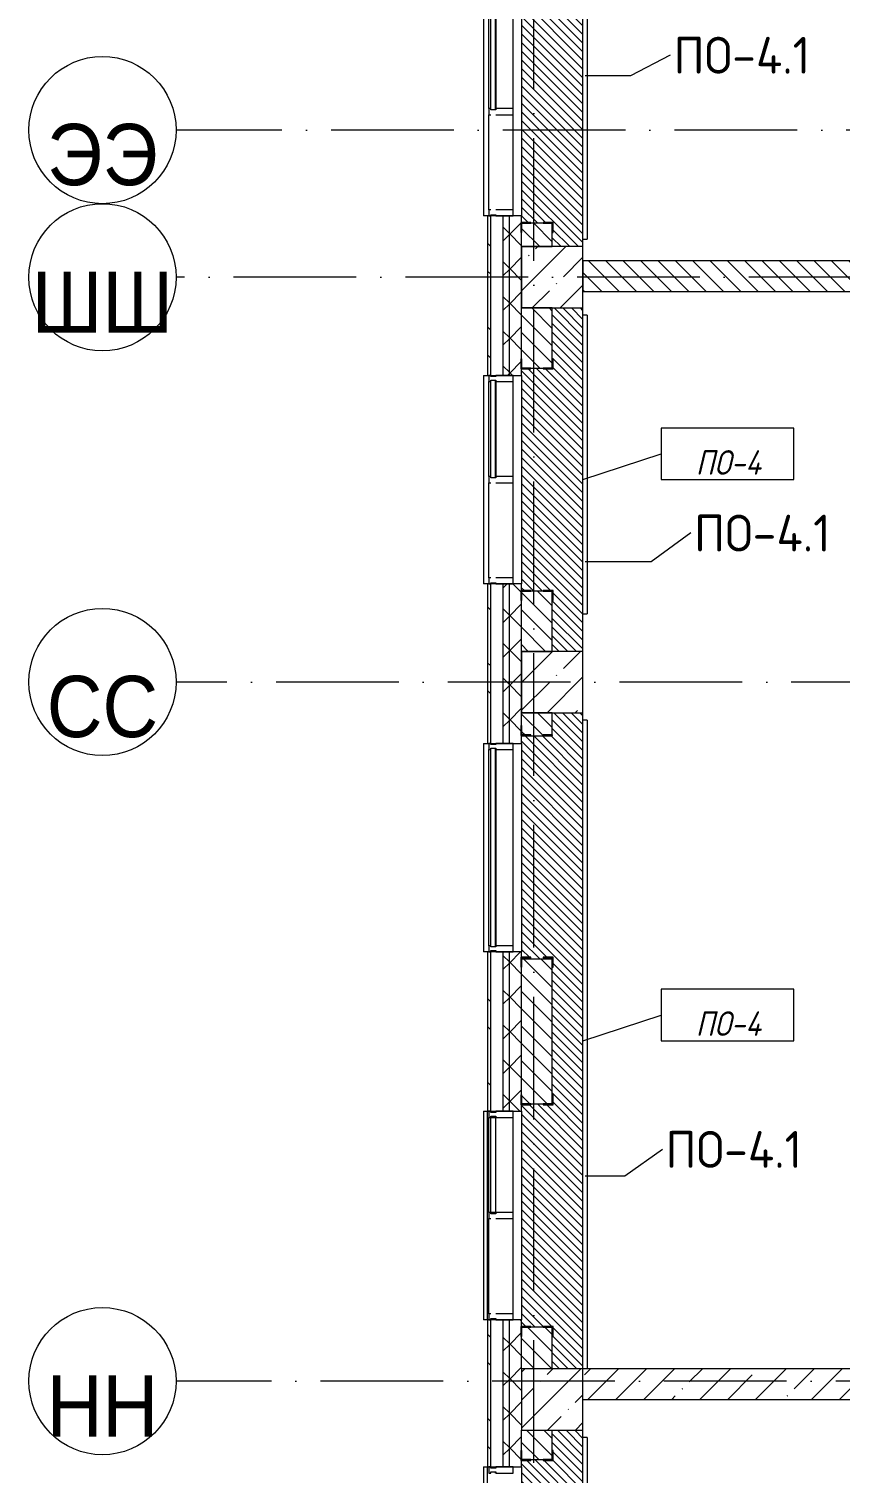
# Model space of a CAD drawing. Header units: millimetres. Extents: x -6467 to 106027, y -7090 to 195095.
# Drawn here: x -6358 to 256, y 169445 to 181220 of the extents above; entities that cross this region are included whole.
import ezdxf

# ---------------------------------------------------------------- set-up
doc = ezdxf.new("R2010")
doc.units = ezdxf.units.MM
doc.linetypes.add('50_200_ШТРИХ_1Т_ш5_п1_п1_', pattern=[1400, 1000, -200, 0, -200])
for name, color, linetype, lineweight in [('A-FLOR', 7, 'Continuous', 9), ('A-FLOR-IDEN', 7, 'Continuous', 9), ('A-GLAZ', 7, 'Continuous', 5), ('A-GLAZ-CWMG', 7, 'Continuous', 9), ('A-GLAZ-CWMG-1', 7, 'Continuous', 20), ('A-WALL', 7, 'Continuous', 5), ('A-WALL-FNSH-1', 7, 'Continuous', 5), ('A-WALL-IDEN', 7, 'Continuous', 9), ('I-WALL', 7, 'Continuous', 5), ('S-COLS', 7, 'Continuous', 9), ('S-COLS-1', 7, 'Continuous', 5)]:
    doc.layers.add(name, color=color, linetype=linetype, lineweight=lineweight)
for name, color, linetype, lineweight, true_color in [('A-FLOR-PATT-1', 7, 'Continuous', 5, 0xd61c12), ('A-GENM-1', 7, 'Continuous', 9, 0xaaaaaa), ('A-GENM-2', 7, 'Continuous', 20, 0xaaaaaa), ('A-WALL-2', 7, 'Continuous', 5, 0xaaaaaa), ('Оси-1', 7, 'Continuous', 20, 0xaaaaaa), ('Оси-2', 7, 'Continuous', 9, 0xaaaaaa), ('Оси-3', 7, '50_200_ШТРИХ_1Т_ш5_п1_п1_', 9, 0xaaaaaa)]:
    doc.layers.add(name, color=color, linetype=linetype, lineweight=lineweight, true_color=true_color)
doc.styles.add('Arial', font='arial.ttf', dxfattribs={"width": 0.9, "height": 500})
doc.styles.add('GOST Common', font='', dxfattribs={"height": 300})
doc.styles.add('GOST Common_I', font='', dxfattribs={"width": 0.9, "height": 200})
doc.styles.get('GOST Common').set_extended_font_data('GOST Common')
doc.styles.get('GOST Common_I').set_extended_font_data('GOST Common', italic=True)
pattern_1 = [(45, (109.45, 102614.03), (-228.0985, 228.0985), []), (45, (337.55, 102614.03), (-228.0985, 228.0985), [403.225, -80.645, 6.706, -73.939])]
pattern_2 = [(135, (109.45, 102614.03), (-70.71068, -70.71068), [])]
pattern_3 = [(45, (109.45, 102614.03), (-141.42136, 141.42136), []), (135, (109.45, 102614.03), (-141.42136, -141.42136), [])]

# ---------------------------------------------------------------- blocks, each defined once
blk = doc.blocks.new('BSC_Колонна _Прямоугольная - 500х500-V16-АИ_План этажа Радиаторы_3')
at = {"layer": 'S-COLS-1'}
h = blk.add_hatch(dxfattribs=at)
h.set_pattern_fill('FP_42', color=256, style=0, pattern_type=2)
h.set_pattern_definition([(45, (2200, -67430.7), (-228.0985, 228.0985), []), (45, (2428.1, -67430.7), (-228.0985, 228.0985), [403.225, -80.645, 6.706, -73.939])])
h.paths.add_polyline_path([(-250, -250), (250, -250), (250, 250), (-250, 250), (-250, -189)])
for p, q in [((250, 250), (-250, 250)), ((-250, 250), (-250, -250)), ((250, -250), (250, 250)), ((-250, -250), (250, -250))]:
    blk.add_line(p, q, dxfattribs=at)
blk = doc.blocks.new('Прямоугольный импост - Импост структурный с накладкой - 180мм-22437111-АИ_План этажа Радиаторы_3')
at = {"layer": 'A-GLAZ-CWMG-1'}
for p, q in [((-50, 0), (-50, 17)), ((-50, 17), (0, 17)), ((0, 0), (-10, 0)), ((-10, 0), (-10, -40)), ((0, 17), (0, 0)), ((-50, -180), (-50, -40)), ((-10, -40), (0, -40)), ((0, -40), (0, -180)), ((0, -180), (-50, -180))]:
    blk.add_line(p, q, dxfattribs=at)
blk = doc.blocks.new('Прямоугольный импост - Импост структурный с накладкой - 180мм-22071093-АИ_План этажа Радиаторы_3')
at = {"layer": 'A-GLAZ-CWMG'}
for p, q in [((49825, 55111), (49050, 55111)), ((49825, 54931), (49050, 54931)), ((49825, 54914), (49050, 54914))]:
    blk.add_line(p, q, dxfattribs=at)
blk = doc.blocks.new('Прямоугольный импост - Импост структурный с накладкой - 180мм-22437098-АИ_План этажа Радиаторы_3')
at = {"layer": 'A-GLAZ-CWMG-1'}
for p, q in [((-50, 0), (-50, 17)), ((-50, 17), (0, 17)), ((-40, 0), (-50, 0)), ((-40, -40), (-40, 0)), ((0, 0), (-10, 0)), ((-10, 0), (-10, -40)), ((0, 17), (0, 0)), ((-50, -180), (-50, -40)), ((-50, -40), (-40, -40)), ((-10, -40), (0, -40)), ((0, -40), (0, -180)), ((0, -180), (-50, -180))]:
    blk.add_line(p, q, dxfattribs=at)
blk = doc.blocks.new('Прямоугольный импост - Импост структурный с накладкой - 180мм-22437099-АИ_План этажа Радиаторы_3')
at = {"layer": 'A-GLAZ-CWMG-1'}
for p, q in [((0, 17), (-50, 17)), ((-50, 17), (-50, 0)), ((-50, 0), (-40, 0)), ((-40, 0), (-40, -40)), ((-10, -40), (-10, 0)), ((-10, 0), (0, 0)), ((0, 0), (0, 17)), ((-40, -40), (-50, -40)), ((-50, -40), (-50, -180)), ((0, -40), (-10, -40)), ((0, -180), (0, -40)), ((-50, -180), (0, -180))]:
    blk.add_line(p, q, dxfattribs=at)
blk = doc.blocks.new('Прямоугольный импост - Импост структурный с накладкой - 180мм-22437089-АИ_План этажа Радиаторы_3')
at = {"layer": 'A-GLAZ-CWMG'}
for p, q in [((53650, 55111), (52050, 55111)), ((53650, 54931), (52050, 54931)), ((53650, 54914), (52050, 54914))]:
    blk.add_line(p, q, dxfattribs=at)
blk = doc.blocks.new('Прямоугольный импост - Импост структурный с накладкой - 180мм-V177-АИ_План этажа Радиаторы_3')
at = {"layer": 'A-GLAZ-CWMG'}
for p, q in [((-2717, 7957), (-2717, 8732)), ((-2700, 8732), (-2660, 8732)), ((-2700, 7957), (-2700, 8732)), ((-2660, 7957), (-2660, 8732)), ((-2520, 7957), (-2520, 8732)), ((-2660, 7957), (-2700, 7957))]:
    blk.add_line(p, q, dxfattribs=at)
blk = doc.blocks.new('Прямоугольный импост - Импост структурный с накладкой - 180мм-V176-АИ_План этажа Радиаторы_3')
at = {"layer": 'A-GLAZ-CWMG'}
for p, q in [((6638, 55111), (5863, 55111)), ((6638, 54914), (5863, 54914))]:
    blk.add_line(p, q, dxfattribs=at)
blk = doc.blocks.new('Прямоугольный импост - Импост структурный с накладкой - 180мм-V179-АИ_План этажа Радиаторы_3')
at = {"layer": 'A-GLAZ-CWMG-1'}
for p, q in [((-25, 0), (-25, 17)), ((-25, 17), (25, 17)), ((-15, 0), (-25, 0)), ((-15, -40), (-15, 0)), ((25, 17), (25, 0)), ((-25, -180), (-25, -40)), ((-25, -40), (-15, -40)), ((25, -40), (25, -180)), ((25, -180), (-25, -180))]:
    blk.add_line(p, q, dxfattribs=at)
blk = doc.blocks.new('Прямоугольный импост - Импост структурный с накладкой - 180мм-22437157-АИ_План этажа Радиаторы_3')
at = {"layer": 'A-GLAZ-CWMG-1'}
for p, q in [((0, 17), (-50, 17)), ((-50, 17), (-50, 0)), ((-50, 0), (-40, 0)), ((-40, 0), (-40, -40)), ((-10, -40), (-10, 0)), ((-10, 0), (0, 0)), ((0, 0), (0, 17)), ((-40, -40), (-50, -40)), ((-50, -40), (-50, -180)), ((0, -40), (-10, -40)), ((0, -180), (0, -40)), ((-50, -180), (0, -180))]:
    blk.add_line(p, q, dxfattribs=at)
blk = doc.blocks.new('Фахверк _газобетон торцы_545 - Фахверк _газобетон торцы_-25581480-АИ_План этажа Радиаторы_3')
at = {"layer": 'A-GENM-2'}
for p, q in [((89406, 156989), (89325, 156989)), ((89325, 156989), (89325, 156983)), ((89325, 156983), (89400, 156983)), ((89400, 156983), (89400, 156908)), ((89406, 156908), (89406, 156989)), ((89400, 156908), (89406, 156908)), ((89400, 156733), (89325, 156733)), ((89325, 156733), (89325, 156727)), ((89325, 156727), (89406, 156727)), ((89406, 156808), (89400, 156808)), ((89400, 156808), (89400, 156733)), ((89406, 156727), (89406, 156808))]:
    blk.add_line(p, q, dxfattribs=at)
blk = doc.blocks.new('Фахверк _газобетон торцы_546 - Фахверк _газобетон торцы_-25581500-АИ_План этажа Радиаторы_3')
at = {"layer": 'A-GENM-2'}
for p, q in [((89406, 11135), (89325, 11135)), ((89325, 11135), (89325, 11129)), ((89325, 11129), (89400, 11129)), ((89400, 11129), (89400, 11054)), ((89406, 11054), (89406, 11135)), ((89400, 11054), (89406, 11054)), ((89400, 10954), (89400, 10879)), ((89406, 10954), (89400, 10954)), ((89406, 10873), (89406, 10954)), ((89400, 10879), (89325, 10879)), ((89325, 10879), (89325, 10873)), ((89325, 10873), (89406, 10873))]:
    blk.add_line(p, q, dxfattribs=at)
blk = doc.blocks.new('Фахверк _газобетон торцы_547 - Фахверк _газобетон торцы_-25581520-АИ_План этажа Радиаторы_3')
at = {"layer": 'A-GENM-2'}
for p, q in [((89406, 156989), (89325, 156989)), ((89325, 156989), (89325, 156983)), ((89325, 156983), (89400, 156983)), ((89400, 156983), (89400, 156908)), ((89406, 156908), (89406, 156989)), ((89400, 156908), (89406, 156908)), ((89400, 156733), (89325, 156733)), ((89325, 156733), (89325, 156727)), ((89325, 156727), (89406, 156727)), ((89406, 156808), (89400, 156808)), ((89400, 156808), (89400, 156733)), ((89406, 156727), (89406, 156808))]:
    blk.add_line(p, q, dxfattribs=at)
blk = doc.blocks.new('Фахверк _газобетон торцы_548 - Фахверк _газобетон торцы_-25581540-АИ_План этажа Радиаторы_3')
at = {"layer": 'A-GENM-2'}
for p, q in [((89406, 11135), (89325, 11135)), ((89325, 11135), (89325, 11129)), ((89325, 11129), (89400, 11129)), ((89400, 11129), (89400, 11054)), ((89406, 11054), (89406, 11135)), ((89400, 11054), (89406, 11054)), ((89400, 10954), (89400, 10879)), ((89406, 10954), (89400, 10954)), ((89406, 10873), (89406, 10954)), ((89400, 10879), (89325, 10879)), ((89325, 10879), (89325, 10873)), ((89325, 10873), (89406, 10873))]:
    blk.add_line(p, q, dxfattribs=at)
blk = doc.blocks.new('Фахверк _газобетон торцы_555 - Фахверк _газобетон торцы_-25581680-АИ_План этажа Радиаторы_3')
at = {"layer": 'A-GENM-2'}
for p, q in [((89406, 11135), (89325, 11135)), ((89325, 11135), (89325, 11129)), ((89325, 11129), (89400, 11129)), ((89400, 11129), (89400, 11054)), ((89406, 11054), (89406, 11135)), ((89400, 11054), (89406, 11054)), ((89400, 10954), (89400, 10879)), ((89406, 10954), (89400, 10954)), ((89406, 10873), (89406, 10954)), ((89400, 10879), (89325, 10879)), ((89325, 10879), (89325, 10873)), ((89325, 10873), (89406, 10873))]:
    blk.add_line(p, q, dxfattribs=at)
blk = doc.blocks.new('Фахверк _газобетон торцы_556 - Фахверк _газобетон торцы_-25581700-АИ_План этажа Радиаторы_3')
at = {"layer": 'A-GENM-2'}
for p, q in [((89406, 156989), (89325, 156989)), ((89325, 156989), (89325, 156983)), ((89325, 156983), (89400, 156983)), ((89400, 156983), (89400, 156908)), ((89406, 156908), (89406, 156989)), ((89400, 156908), (89406, 156908)), ((89400, 156733), (89325, 156733)), ((89325, 156733), (89325, 156727)), ((89325, 156727), (89406, 156727)), ((89406, 156808), (89400, 156808)), ((89400, 156808), (89400, 156733)), ((89406, 156727), (89406, 156808))]:
    blk.add_line(p, q, dxfattribs=at)
blk = doc.blocks.new('Фахверк _газобетон торцы_557 - Фахверк _газобетон торцы_-25581720-АИ_План этажа Радиаторы_3')
at = {"layer": 'A-GENM-2'}
for p, q in [((89406, 11129), (89400, 11129)), ((89400, 11129), (89400, 11054)), ((89406, 11054), (89406, 11129)), ((89400, 11054), (89406, 11054)), ((89400, 10954), (89400, 10879)), ((89406, 10954), (89400, 10954)), ((89406, 10873), (89406, 10954)), ((89400, 10879), (89325, 10879)), ((89325, 10879), (89325, 10873)), ((89325, 10873), (89406, 10873))]:
    blk.add_line(p, q, dxfattribs=at)
blk = doc.blocks.new('Фахверк _газобетон торцы_558 - Фахверк _газобетон торцы_-25581740-АИ_План этажа Радиаторы_3')
at = {"layer": 'A-GENM-2'}
for p, q in [((89406, 156989), (89325, 156989)), ((89325, 156989), (89325, 156983)), ((89325, 156983), (89400, 156983)), ((89400, 156983), (89400, 156908)), ((89406, 156908), (89406, 156989)), ((89400, 156908), (89406, 156908)), ((89400, 156733), (89325, 156733)), ((89325, 156733), (89325, 156727)), ((89325, 156727), (89406, 156727)), ((89406, 156808), (89400, 156808)), ((89400, 156808), (89400, 156733)), ((89406, 156727), (89406, 156808))]:
    blk.add_line(p, q, dxfattribs=at)
blk = doc.blocks.new('Отлив_СКБ - Отлив витража-V319-АИ_План этажа Радиаторы_3')
at = {"layer": 'A-GLAZ'}
for p, q in [((0, 67), (0, 100)), ((1700, 100), (0, 100)), ((0, 2), (10, 2)), ((865, 2), (1660, 2)), ((1690, 2), (1700, 2)), ((1700, 100), (1700, 67)), ((1650, 0), (875, 0))]:
    blk.add_line(p, q, dxfattribs=at)
blk = doc.blocks.new('Отлив_СКБ - Отлив витража-V320-АИ_План этажа Радиаторы_3')
at = {"layer": 'A-GLAZ'}
for p, q in [((0, 67), (0, 100)), ((1700, 100), (0, 100)), ((0, 2), (10, 2)), ((40, 2), (1660, 2)), ((1690, 2), (1700, 2)), ((1700, 100), (1700, 67)), ((1650, 0), (50, 0))]:
    blk.add_line(p, q, dxfattribs=at)
blk = doc.blocks.new('Отлив_СКБ - Отлив витража-V314-АИ_План этажа Радиаторы_3')
at = {"layer": 'A-GLAZ'}
for p, q in [((0, 67), (0, 100)), ((1700, 100), (0, 100)), ((0, 2), (10, 2)), ((865, 2), (875, 2)), ((1650, 2), (1660, 2)), ((1690, 2), (1700, 2)), ((1700, 100), (1700, 67))]:
    blk.add_line(p, q, dxfattribs=at)
blk = doc.blocks.new('Ось сетки - Круг_Ø6_00__ISO-2_5_0_9K_-17386508-АИ_План этажа Радиаторы_3')
at = {"layer": 'Оси-1'}
blk.add_circle((0, 0), 3, dxfattribs=at)
blk = doc.blocks.new('AAR_СКБ_Марка_Перекрытия_1 мм - Марка пола-27961726-АИ_План этажа Радиаторы_3')
at = {"layer": 'A-FLOR-IDEN'}
for p, q in [((2.723, 2.101), (-2.69, 2.101)), ((-2.69, 2.101), (-2.69, 0)), ((2.723, 0), (2.723, 2.101)), ((-2.69, 0), (2.723, 0))]:
    blk.add_line(p, q, dxfattribs=at)

msp = doc.modelspace()

# ---------------------------------------------------------------- hatches: boundary and pattern name
at = {"layer": 'A-FLOR-PATT-1'}
h = msp.add_hatch(dxfattribs=at)
h.set_pattern_fill('FP_317', color=256, style=0, pattern_type=2)
h.set_pattern_definition([(315, (-2090.55, 181919.9), (35.3553, 35.3553), [])])
h.paths.add_polyline_path([(-1841, 179445), (-1841, 184395), (-2085, 184395), (-2087, 184349), (-2166, 184349), (-2166, 184355), (-2266, 184355), (-2266, 184349), (-2341, 184349), (-2340, 182541), (-2266, 182541), (-2266, 182535), (-2166, 182535), (-2166, 182541), (-2085, 182541), (-2087, 182460), (-2091, 182460), (-2091, 181530), (-2085, 181530), (-2087, 181449), (-2166, 181449), (-2166, 181455), (-2266, 181455), (-2266, 181449), (-2341, 181449), (-2341, 179641), (-2266, 179641), (-2266, 179635), (-2166, 179635), (-2166, 179641), (-2085, 179641), (-2087, 179560), (-2091, 179560), (-2091, 179445), (-2085, 179445)])
h = msp.add_hatch(dxfattribs=at)
h.set_pattern_fill('FP_318', color=256, style=0, pattern_type=2)
h.set_pattern_definition([(315, (-2090.55, 177545.076), (35.3553, 35.3553), [])])
h.paths.add_polyline_path([(-2085, 176145), (-1841, 176145), (-1841, 178945), (-2091, 178945), (-2091, 178530), (-2085, 178530), (-2087, 178449), (-2166, 178449), (-2166, 178455), (-2266, 178455), (-2266, 178449), (-2341, 178449), (-2341, 176641), (-2266, 176641), (-2266, 176635), (-2166, 176635), (-2166, 176641), (-2085, 176641), (-2087, 176560), (-2091, 176560), (-2091, 176145), (-2087, 176145)])
h = msp.add_hatch(dxfattribs=at)
h.set_pattern_fill('FP_319', color=256, style=0, pattern_type=2)
h.set_pattern_definition([(315, (-2090.55, 172969.9), (35.3553, 35.3553), [])])
h.paths.add_polyline_path([(-2091, 170295), (-1841, 170295), (-1841, 175645), (-2091, 175645), (-2091, 175455), (-2341, 175455), (-2338, 173651), (-2266, 173651), (-2266, 173645), (-2341, 173645), (-2341, 173635), (-2091, 173635), (-2091, 173645), (-2166, 173645), (-2166, 173651), (-2085, 173651), (-2087, 173570), (-2091, 173570), (-2091, 172530), (-2085, 172530), (-2087, 172449), (-2166, 172449), (-2166, 172455), (-2266, 172455), (-2266, 172449), (-2341, 172449), (-2341, 170641), (-2266, 170641), (-2266, 170635), (-2166, 170635), (-2166, 170641), (-2085, 170641), (-2087, 170560), (-2091, 170559)])
h = msp.add_hatch(dxfattribs=at)
h.set_pattern_fill('FP_320', color=256, style=0, pattern_type=2)
h.set_pattern_definition([(315, (-2090.55, 167219.73), (35.3553, 35.3553), [])])
h.paths.add_polyline_path([(-2091, 164645), (-1841, 164645), (-1841, 169795), (-2091, 169795), (-2091, 169630), (-2085, 169630), (-2087, 169549), (-2166, 169549), (-2166, 169555), (-2266, 169555), (-2266, 169549), (-2341, 169549), (-2340, 167741), (-2266, 167741), (-2266, 167735), (-2166, 167735), (-2166, 167741), (-2085, 167741), (-2087, 167660), (-2091, 167660), (-2091, 166630), (-2085, 166630), (-2087, 166549), (-2166, 166549), (-2166, 166555), (-2266, 166555), (-2266, 166549), (-2341, 166549), (-2341, 164741), (-2266, 164741), (-2266, 164735), (-2166, 164735), (-2166, 164741), (-2085, 164741), (-2087, 164660), (-2091, 164660)])
at = {"layer": 'A-WALL'}
h = msp.add_hatch(dxfattribs=at)
h.set_pattern_fill('FP_122', color=256, style=0, pattern_type=2)
h.set_pattern_definition(pattern_3)
h.paths.add_polyline_path([(-2491, 157645), (-2441, 157645), (-2441, 158795), (-2491, 158795), (-2491, 157903)])
h.paths.add_polyline_path([(-2491, 160495), (-2441, 160495), (-2441, 161795), (-2491, 161795), (-2491, 160715)])
h.paths.add_polyline_path([(-2491, 163495), (-2441, 163495), (-2441, 164795), (-2491, 164795), (-2491, 163528)])
h.paths.add_polyline_path([(-2441, 166495), (-2441, 167795), (-2491, 167795), (-2491, 166495)])
h.paths.add_polyline_path([(-2491, 169495), (-2441, 169495), (-2441, 170695), (-2491, 170695), (-2491, 169856)])
h.paths.add_polyline_path([(-2491, 172395), (-2441, 172395), (-2441, 173695), (-2491, 173695), (-2491, 173372)])
h.paths.add_polyline_path([(-2441, 175395), (-2441, 176695), (-2491, 176695), (-2491, 175395)])
h.paths.add_polyline_path([(-2441, 178395), (-2441, 179695), (-2491, 179695), (-2491, 178395)])
h.paths.add_polyline_path([(-2441, 181395), (-2441, 182595), (-2491, 182595), (-2491, 181395)])
h.paths.add_polyline_path([(-2441, 184295), (-2441, 185695), (-2491, 185695), (-2491, 184295)])
h.paths.add_polyline_path([(-2491, 187395), (-2441, 187395), (-2441, 188445), (-2491, 188445), (-2491, 187434)])
h = msp.add_hatch(dxfattribs=at)
h.set_pattern_fill('FP_122', color=256, style=0, pattern_type=2)
h.set_pattern_definition(pattern_3)
h.paths.add_polyline_path([(-2341, 157695), (-2341, 158795), (-2441, 158795), (-2441, 157695)])
h.paths.add_polyline_path([(-2341, 160495), (-2341, 161795), (-2441, 161795), (-2441, 160495)])
h.paths.add_polyline_path([(-2341, 163495), (-2341, 164795), (-2441, 164795), (-2441, 163495)])
h.paths.add_polyline_path([(-2341, 166495), (-2341, 167795), (-2441, 167795), (-2441, 166495)])
h.paths.add_polyline_path([(-2341, 169495), (-2341, 170695), (-2441, 170695), (-2441, 169495)])
h.paths.add_polyline_path([(-2341, 172395), (-2341, 173695), (-2441, 173695), (-2441, 172395)])
h.paths.add_polyline_path([(-2441, 175395), (-2341, 175395), (-2341, 176695), (-2441, 176695), (-2441, 175481)])
h.paths.add_polyline_path([(-2441, 178395), (-2341, 178395), (-2341, 179695), (-2441, 179695), (-2441, 178997)])
h.paths.add_polyline_path([(-2441, 181395), (-2341, 181395), (-2341, 182595), (-2441, 182595), (-2441, 181809)])
h.paths.add_polyline_path([(-2341, 184295), (-2341, 185695), (-2441, 185695), (-2441, 184295)])
h.paths.add_polyline_path([(-2341, 187395), (-2341, 188395), (-2441, 188395), (-2441, 187395)])
h = msp.add_hatch(dxfattribs=at)
h.set_pattern_fill('FP_1', color=256, style=0, pattern_type=2)
h.set_pattern_definition(pattern_1)
h.paths.add_polyline_path([(5159, 170045), (5159, 170295), (-1841, 170295), (-1841, 170045), (2876, 170045)])
at = {"layer": 'A-WALL-2'}
h = msp.add_hatch(dxfattribs=at)
h.set_pattern_fill('FP_121', color=256, style=0, pattern_type=2)
h.set_pattern_definition([(135, (109.45, 102614.03), (-342.1478, -342.1478), []), (135, (337.55, 102614.03), (-342.1478, -342.1478), [])])
h.paths.add_polyline_path([(-2618, 157518), (-2591, 157518), (-2591, 158795), (-2618, 158795), (-2618, 157903)])
h.paths.add_polyline_path([(-2618, 160495), (-2591, 160495), (-2591, 161795), (-2618, 161795), (-2618, 160715)])
h.paths.add_polyline_path([(-2591, 163495), (-2591, 164795), (-2618, 164795), (-2618, 163495)])
h.paths.add_polyline_path([(-2591, 166495), (-2591, 167795), (-2618, 167795), (-2618, 166495)])
h.paths.add_polyline_path([(-2591, 169495), (-2591, 170695), (-2618, 170695), (-2618, 169495)])
h.paths.add_polyline_path([(-2618, 172395), (-2591, 172395), (-2591, 173695), (-2618, 173695), (-2618, 173372)])
h.paths.add_polyline_path([(-2591, 175395), (-2591, 176695), (-2618, 176695), (-2618, 175395)])
h.paths.add_polyline_path([(-2591, 178395), (-2591, 179695), (-2618, 179695), (-2618, 178395)])
h.paths.add_polyline_path([(-2591, 181395), (-2591, 182595), (-2618, 182595), (-2618, 181395)])
h.paths.add_polyline_path([(-2591, 184295), (-2591, 185695), (-2618, 185695), (-2618, 184295)])
h.paths.add_polyline_path([(-2591, 187395), (-2591, 188572), (-2618, 188572), (-2618, 187395)])
at = {"layer": 'I-WALL'}
h = msp.add_hatch(dxfattribs=at)
h.set_pattern_fill('FP_2', color=256, style=0, pattern_type=2)
h.set_pattern_definition(pattern_2)
h.paths.add_polyline_path([(-2091, 158295), (-2091, 158735), (-2341, 158735), (-2341, 158295)])
h.paths.add_polyline_path([(-2341, 160555), (-2091, 160555), (-2091, 161295), (-2341, 161295), (-2341, 160715)])
h.paths.add_polyline_path([(-2091, 163555), (-2091, 164145), (-2341, 164145), (-2341, 163555)])
h.paths.add_polyline_path([(-2341, 164645), (-2091, 164645), (-2091, 164735), (-2341, 164735)])
h.paths.add_polyline_path([(-2341, 166555), (-2091, 166555), (-2091, 167735), (-2341, 167735), (-2341, 167043)])
h.paths.add_polyline_path([(-2341, 169555), (-2091, 169555), (-2091, 169795), (-2341, 169795)])
h.paths.add_polyline_path([(-2091, 170295), (-2091, 170635), (-2341, 170635), (-2341, 170295), (-2262, 170295)])
h.paths.add_polyline_path([(-2091, 172455), (-2091, 173635), (-2341, 173635), (-2341, 172455)])
h.paths.add_polyline_path([(-2091, 175455), (-2091, 175645), (-2341, 175645), (-2341, 175455)])
h.paths.add_polyline_path([(-2341, 176145), (-2091, 176145), (-2091, 176635), (-2341, 176635), (-2341, 176184)])
h.paths.add_polyline_path([(-2091, 178455), (-2091, 178945), (-2341, 178945), (-2341, 178455)])
h.paths.add_polyline_path([(-2091, 179445), (-2091, 179635), (-2341, 179635), (-2341, 179445)])
h.paths.add_polyline_path([(-2341, 181455), (-2091, 181455), (-2091, 182535), (-2341, 182535), (-2341, 181809)])
h.paths.add_polyline_path([(-2341, 184355), (-2091, 184355), (-2091, 184395), (-2341, 184395)])
h.paths.add_polyline_path([(-2091, 184895), (-2091, 185635), (-2341, 185635), (-2341, 184895)])
h.paths.add_polyline_path([(-2091, 187455), (-2091, 187795), (-2341, 187795), (-2341, 187455)])
h = msp.add_hatch(dxfattribs=at)
h.set_pattern_fill('FP_2', color=256, style=0, pattern_type=2)
h.set_pattern_definition(pattern_2)
h.paths.add_polyline_path([(5159, 179080), (5159, 179330), (-1841, 179330), (-1841, 179080), (4530, 179080)])
at = {"layer": 'S-COLS-1'}
h = msp.add_hatch(dxfattribs=at)
h.set_pattern_fill('FP_1', color=256, style=0, pattern_type=2)
h.set_pattern_definition(pattern_1)
h.paths.add_polyline_path([(-1841, 178945), (-1841, 179445), (-2341, 179445), (-2341, 178945), (-2087, 178945)])
h = msp.add_hatch(dxfattribs=at)
h.set_pattern_fill('FP_1', color=256, style=0, pattern_type=2)
h.set_pattern_definition(pattern_1)
h.paths.add_polyline_path([(-2087, 175645), (-1841, 175645), (-1841, 176145), (-2341, 176145), (-2341, 175645), (-2091, 175645)])

# ---------------------------------------------------------------- linework, layer by layer
at = {"layer": 'A-FLOR'}
for p, q in [((-1841, 179445), (-1841, 184395)), ((-2341, 181395), (-2341, 179695)), ((-1841, 176145), (-1841, 178945)), ((-2341, 178395), (-2341, 176695)), ((-1841, 170295), (-1841, 175645)), ((-2341, 175395), (-2341, 173695)), ((-2341, 172395), (-2341, 170695)), ((-1841, 164645), (-1841, 169795)), ((-2341, 169495), (-2341, 167795))]:
    msp.add_line(p, q, dxfattribs=at)
at = {"layer": 'A-FLOR-IDEN'}
for p, q in [((-1841, 177545), (-1203, 177755)), ((-1841, 172970), (-1203, 173180))]:
    msp.add_line(p, q, dxfattribs=at)
at = {"layer": 'A-WALL'}
for p, q in [((-1806, 184335), (-1806, 179505)), ((-2591, 178395), (-2591, 179695)), ((-2491, 178395), (-2491, 179695)), ((-2441, 178395), (-2441, 179695)), ((-2091, 179635), (-2341, 179635)), ((-2091, 179445), (-2091, 179635)), ((-1841, 179505), (-1806, 179505)), ((-2341, 179445), (-2091, 179445)), ((5159, 179330), (-1841, 179330)), ((-1841, 179330), (-1841, 179080)), ((-1841, 179080), (5159, 179080)), ((-2091, 178945), (-2341, 178945)), ((-2091, 178455), (-2091, 178945)), ((-1806, 178885), (-1841, 178885)), ((-1806, 178885), (-1806, 176450)), ((-2341, 178455), (-2091, 178455)), ((-2591, 175395), (-2591, 176695)), ((-2491, 175395), (-2491, 176695)), ((-2441, 175395), (-2441, 176695)), ((-2091, 176635), (-2341, 176635)), ((-2091, 176145), (-2091, 176635)), ((-1841, 176450), (-1806, 176450)), ((-2341, 176145), (-2091, 176145)), ((-2091, 175645), (-2341, 175645)), ((-2091, 175455), (-2091, 175645)), ((-1806, 175585), (-1841, 175585)), ((-1806, 175585), (-1806, 170295)), ((-2341, 175455), (-2091, 175455)), ((-2591, 172395), (-2591, 173695)), ((-2491, 172395), (-2491, 173695)), ((-2441, 172395), (-2441, 173695)), ((-2091, 173635), (-2341, 173635)), ((-2091, 172455), (-2091, 173635)), ((-2618, 170695), (-2618, 172395)), ((-2341, 172455), (-2091, 172455)), ((-2591, 169495), (-2591, 170695)), ((-2491, 169495), (-2491, 170695)), ((-2441, 169495), (-2441, 170695)), ((-2091, 170635), (-2341, 170635)), ((-2091, 170295), (-2091, 170635)), ((5159, 170295), (-1841, 170295)), ((-1841, 170045), (5159, 170045)), ((-2091, 169555), (-2091, 169795)), ((-1806, 169735), (-1841, 169735)), ((-1806, 169735), (-1806, 164705)), ((-2618, 167795), (-2618, 169495)), ((-2341, 169555), (-2091, 169555))]:
    msp.add_line(p, q, dxfattribs=at)
at = {"layer": 'A-WALL-FNSH-1'}
for p, q in [((-2618, 179695), (-2618, 178395)), ((-2341, 179695), (-2618, 179695)), ((-2341, 178395), (-2341, 179695)), ((-2618, 178395), (-2341, 178395)), ((-2618, 176695), (-2618, 175395)), ((-2341, 176695), (-2618, 176695)), ((-2341, 175395), (-2341, 176695)), ((-2618, 175395), (-2341, 175395)), ((-2618, 173695), (-2618, 172395)), ((-2341, 173695), (-2618, 173695)), ((-2341, 172395), (-2341, 173695)), ((-2618, 172395), (-2341, 172395)), ((-2618, 170695), (-2618, 169495)), ((-2341, 170695), (-2618, 170695)), ((-2341, 170295), (-2341, 170695)), ((-2341, 169495), (-2341, 169795)), ((-2618, 169495), (-2341, 169495))]:
    msp.add_line(p, q, dxfattribs=at)
at = {"layer": 'A-WALL-IDEN'}
for p, q in [((-1450, 180840), (-1127, 181008)), ((-1823, 180840), (-1450, 180840)), ((-1285, 176877), (-960, 177113)), ((-1823, 176877), (-1285, 176877)), ((-1500, 171869), (-1193, 172087)), ((-1823, 171869), (-1500, 171869))]:
    msp.add_line(p, q, dxfattribs=at)
at = {"layer": 'S-COLS'}
for p, q in [((-2091, 179445), (-2341, 179445)), ((-1841, 179080), (-1841, 179330)), ((-2341, 178945), (-2091, 178945)), ((-2091, 176145), (-2341, 176145)), ((-2341, 175645), (-2091, 175645))]:
    msp.add_line(p, q, dxfattribs=at)
at = {"layer": 'S-COLS-1'}
for p, q in [((-2341, 179445), (-2341, 178945)), ((-1841, 179445), (-2091, 179445)), ((-1841, 179330), (-1841, 179445)), ((-1841, 178945), (-1841, 179080)), ((-2091, 178945), (-1841, 178945)), ((-2341, 176145), (-2341, 175645)), ((-1841, 176145), (-2091, 176145)), ((-1841, 175645), (-1841, 176145)), ((-2091, 175645), (-1841, 175645))]:
    msp.add_line(p, q, dxfattribs=at)
at = {"layer": 'Оси-3'}
for p, q in [((-2241, 96724), (-2241, 193895)), ((50309, 180395), (-5158, 180395)), ((32714, 179195), (-5158, 179195)), ((24659, 175895), (-5158, 175895)), ((104827, 170195), (-5158, 170195))]:
    msp.add_line(p, q, dxfattribs=at)

# ---------------------------------------------------------------- block references
at = {"layer": 'A-FLOR-IDEN', "xscale": 199.9999999999999, "yscale": 199.9999999999999, "zscale": 199.9999999999999}
for p in [(-665, 177545), (-665, 172970)]:
    msp.add_blockref('AAR_СКБ_Марка_Перекрытия_1 мм - Марка пола-27961726-АИ_План этажа Радиаторы_3', p, dxfattribs=at)
at = {"layer": 'A-GENM-1'}
for name, p, rotation in [('Фахверк _газобетон торцы_545 - Фахверк _газобетон торцы_-25581480-АИ_План этажа Радиаторы_3', (154643, 90235), 89.9999999999999), ('Фахверк _газобетон торцы_546 - Фахверк _газобетон торцы_-25581500-АИ_План этажа Радиаторы_3', (-13219, 267855), 270.0000000000001), ('Фахверк _газобетон торцы_547 - Фахверк _газобетон торцы_-25581520-АИ_План этажа Радиаторы_3', (154643, 87235), 89.9999999999999), ('Фахверк _газобетон торцы_557 - Фахверк _газобетон торцы_-25581720-АИ_План этажа Радиаторы_3', (-13219, 264865), 270.0000000000001), ('Фахверк _газобетон торцы_558 - Фахверк _газобетон торцы_-25581740-АИ_План этажа Радиаторы_3', (154643, 84245), 89.9999999999999), ('Фахверк _газобетон торцы_555 - Фахверк _газобетон торцы_-25581680-АИ_План этажа Радиаторы_3', (-13219, 261855), 270.0000000000001), ('Фахверк _газобетон торцы_556 - Фахверк _газобетон торцы_-25581700-АИ_План этажа Радиаторы_3', (154643, 81235), 89.9999999999999), ('Фахверк _газобетон торцы_548 - Фахверк _газобетон торцы_-25581540-АИ_План этажа Радиаторы_3', (-13219, 258955), 270.0000000000001)]:
    msp.add_blockref(name, p, dxfattribs=dict(at, rotation=rotation))
at = {"layer": 'A-GLAZ', "rotation": 89.99999999999972}
for name, p in [('Отлив_СКБ - Отлив витража-V319-АИ_План этажа Радиаторы_3', (-2551, 179695)), ('Отлив_СКБ - Отлив витража-V319-АИ_План этажа Радиаторы_3', (-2551, 176695)), ('Отлив_СКБ - Отлив витража-V320-АИ_План этажа Радиаторы_3', (-2551, 173695)), ('Отлив_СКБ - Отлив витража-V314-АИ_План этажа Радиаторы_3', (-2551, 170695)), ('Отлив_СКБ - Отлив витража-V314-АИ_План этажа Радиаторы_3', (-2551, 167795))]:
    msp.add_blockref(name, p, dxfattribs=at)
at = {"layer": 'A-GLAZ-CWMG'}
for name, p, rotation in [('Прямоугольный импост - Импост структурный с накладкой - 180мм-22071093-АИ_План этажа Радиаторы_3', (-57522, 230395), 269.9999999999995), ('Прямоугольный импост - Импост структурный с накладкой - 180мм-V176-АИ_План этажа Радиаторы_3', (-57522, 186383), 269.9999999999995), ('Прямоугольный импост - Импост структурный с накладкой - 180мм-22437157-АИ_План этажа Радиаторы_3', (-2591, 178395), 89.99999999999775), ('Прямоугольный импост - Импост структурный с накладкой - 180мм-22071093-АИ_План этажа Радиаторы_3', (-57522, 227395), 269.9999999999995), ('Прямоугольный импост - Импост структурный с накладкой - 180мм-V176-АИ_План этажа Радиаторы_3', (-57522, 183383), 269.9999999999995), ('Прямоугольный импост - Импост структурный с накладкой - 180мм-22437099-АИ_План этажа Радиаторы_3', (-2591, 175395), 89.99999999999775), ('Прямоугольный импост - Импост структурный с накладкой - 180мм-22437089-АИ_План этажа Радиаторы_3', (-57522, 227395), 269.9999999999995), ('Прямоугольный импост - Импост структурный с накладкой - 180мм-22437157-АИ_План этажа Радиаторы_3', (-2591, 172395), 89.99999999999775), ('Прямоугольный импост - Импост структурный с накладкой - 180мм-V176-АИ_План этажа Радиаторы_3', (-57522, 177383), 269.9999999999995), ('Прямоугольный импост - Импост структурный с накладкой - 180мм-22437157-АИ_План этажа Радиаторы_3', (-2591, 169495), 89.99999999999775)]:
    msp.add_blockref(name, p, dxfattribs=dict(at, rotation=rotation))
at = {"layer": 'A-GLAZ-CWMG', "extrusion": (0, 0, -1), "rotation": 270.0000000000022}
for name, p in [('Прямоугольный импост - Импост структурный с накладкой - 180мм-V179-АИ_План этажа Радиаторы_3', (2591, 180545)), ('Прямоугольный импост - Импост структурный с накладкой - 180мм-22437111-АИ_План этажа Радиаторы_3', (2591, 179695)), ('Прямоугольный импост - Импост структурный с накладкой - 180мм-V179-АИ_План этажа Радиаторы_3', (2591, 177545)), ('Прямоугольный импост - Импост структурный с накладкой - 180мм-22437111-АИ_План этажа Радиаторы_3', (2591, 176695)), ('Прямоугольный импост - Импост структурный с накладкой - 180мм-22437098-АИ_План этажа Радиаторы_3', (2591, 173695)), ('Прямоугольный импост - Импост структурный с накладкой - 180мм-V179-АИ_План этажа Радиаторы_3', (2591, 171545)), ('Прямоугольный импост - Импост структурный с накладкой - 180мм-22437111-АИ_План этажа Радиаторы_3', (2591, 170695))]:
    msp.add_blockref(name, p, dxfattribs=at)
at = {"layer": 'A-GLAZ-CWMG'}
msp.add_blockref('Прямоугольный импост - Импост структурный с накладкой - 180мм-V177-АИ_План этажа Радиаторы_3', (109, 163613), dxfattribs=at)
at = {"layer": 'S-COLS'}
msp.add_blockref('BSC_Колонна _Прямоугольная - 500х500-V16-АИ_План этажа Радиаторы_3', (-2091, 170045), dxfattribs=at)
at = {"layer": 'Оси-1', "xscale": 199.9999999999999, "yscale": 199.9999999999999, "zscale": 199.9999999999999}
for p, rotation in [((-5758, 180395), 89.99999999999982), ((-5758, 179195), 89.9999999999998), ((-5758, 175895), 89.99999999999982), ((-5758, 170195), 89.9999999999998)]:
    msp.add_blockref('Ось сетки - Круг_Ø6_00__ISO-2_5_0_9K_-17386508-АИ_План этажа Радиаторы_3', p, dxfattribs=dict(at, rotation=rotation))

# ---------------------------------------------------------------- texts
at = {"layer": 'A-FLOR-IDEN', "char_height": 200, "width": 572.4, "attachment_point": 5, "line_spacing_factor": 1.022766, "style": 'GOST Common_I'}
for insert in [(-655, 177685), (-655, 173110)]:
    msp.add_mtext('\\pxqc,t0.9,1.8,2.7,3.6,4.5,5.4,6.3,7.2,8.1,9,9.9,10.8,11.7,12.6,13.5,14.4,15.3,16.2,17.1,18,18.9,19.8,20.7,21.6,22.5,23.4,24.3,25.2,26.1,27,27.9,28.8;{ПО-4}', dxfattribs=dict(at, insert=insert))
at = {"layer": 'A-WALL-IDEN', "char_height": 300, "width": 1178, "attachment_point": 2, "line_spacing_factor": 1.022766, "style": 'GOST Common'}
for insert in [(-545, 181155), (-378, 177259), (-611, 172234)]:
    msp.add_mtext('\\pxqc,t0.26667,0.53333,0.8,1.06667,1.33333,1.6,1.86667,2.13333,2.4,2.66667,2.93333,3.2,3.46667,3.73333,4,4.26667,4.53333,4.8,5.06667,5.33333,5.6,5.86667,6.13333,6.4,6.66667,6.93333,7.2,7.46667,7.73333,8,8.26667,8.53333;{ПО-4.1}', dxfattribs=dict(at, insert=insert))
at = {"layer": 'Оси-2', "char_height": 500, "attachment_point": 5, "line_spacing_factor": 0.936439, "style": 'Arial'}
for s, insert, width in [('\\pxqc,t4.572,9.144,13.716,18.288,22.86,27.432,32.004,36.576,41.148,45.72,50.292,54.864,59.436,64.008,68.58,73.152,77.724,82.296,86.868,91.44,96.012,100.584,105.156,109.728,114.3,118.872,123.444,128.016,132.588,137.16,141.732,146.304;{ЭЭ}', (-5758, 180192), 916.2), ('\\pxqc,t4.572,9.144,13.716,18.288,22.86,27.432,32.004,36.576,41.148,45.72,50.292,54.864,59.436,64.008,68.58,73.152,77.724,82.296,86.868,91.44,96.012,100.584,105.156,109.728,114.3,118.872,123.444,128.016,132.588,137.16,141.732,146.304;{ШШ}', (-5759, 178992), 1179), ('\\pxqc,t4.572,9.144,13.716,18.288,22.86,27.432,32.004,36.576,41.148,45.72,50.292,54.864,59.436,64.008,68.58,73.152,77.724,82.296,86.868,91.44,96.012,100.584,105.156,109.728,114.3,118.872,123.444,128.016,132.588,137.16,141.732,146.304;{СС}', (-5758, 175692), 916.2), ('\\pxqc,t4.572,9.144,13.716,18.288,22.86,27.432,32.004,36.576,41.148,45.72,50.292,54.864,59.436,64.008,68.58,73.152,77.724,82.296,86.868,91.44,96.012,100.584,105.156,109.728,114.3,118.872,123.444,128.016,132.588,137.16,141.732,146.304;{НН}', (-5758, 169992), 916.2)]:
    msp.add_mtext(s, dxfattribs=dict(at, insert=insert, width=width))

doc.saveas('drawing.dxf')
